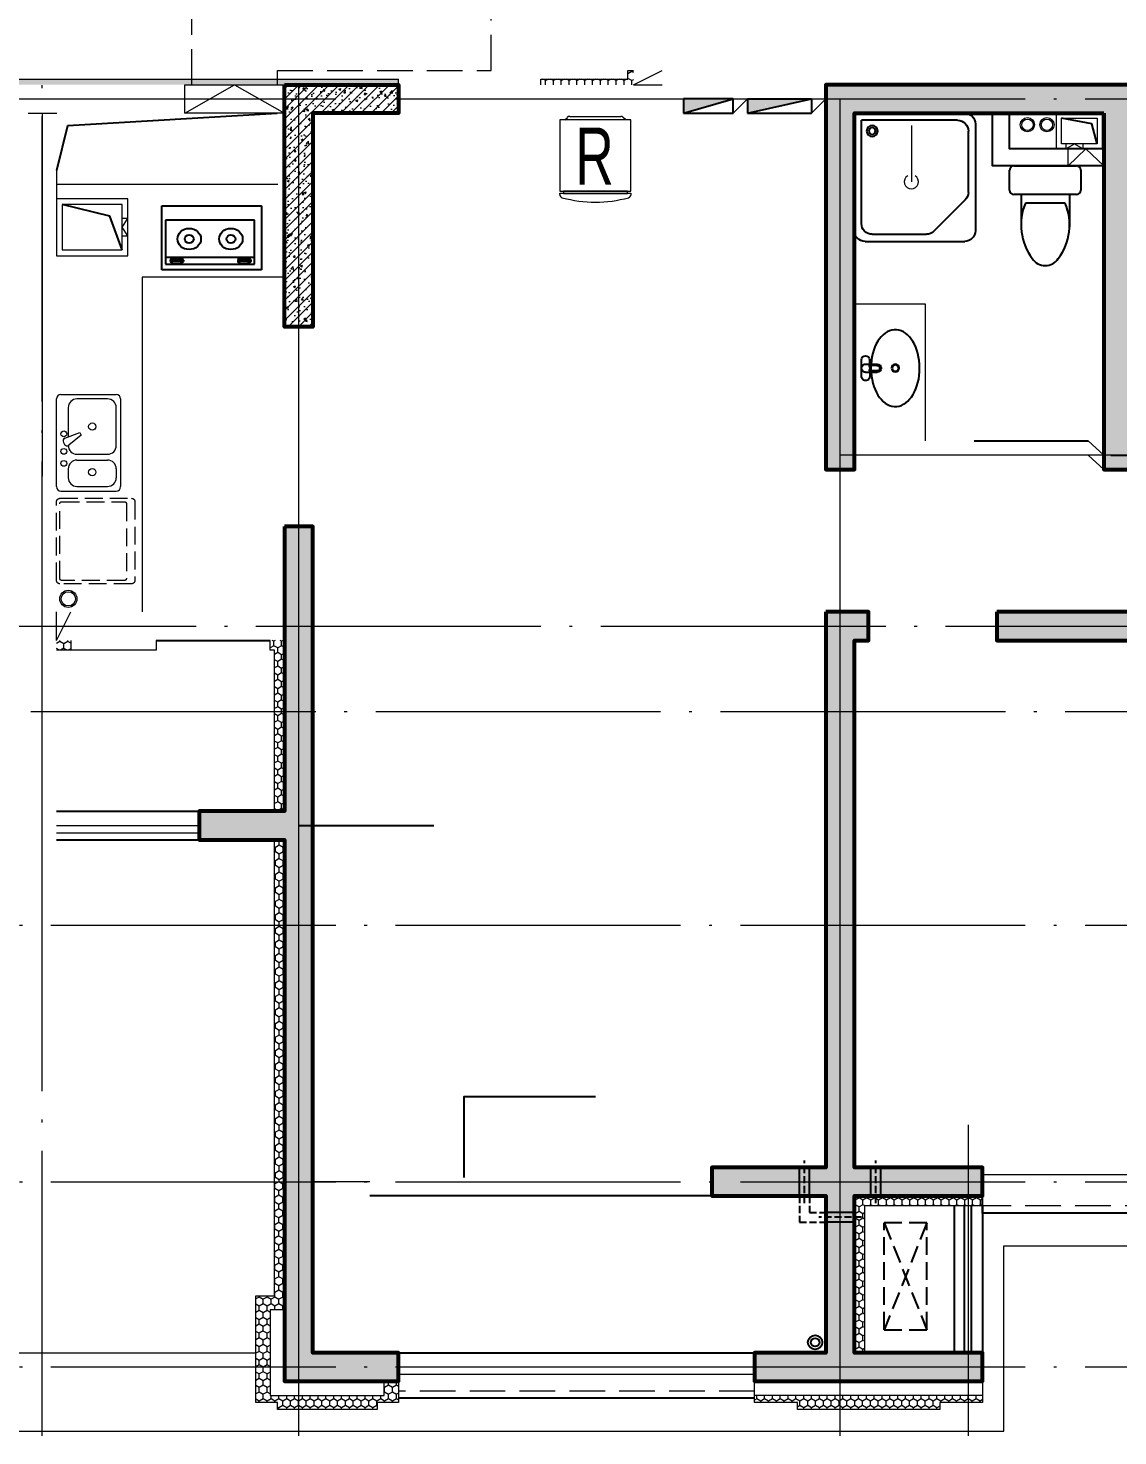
# Model space of a CAD drawing. Extents: x -12757 to 593131, y -184916 to 124232.
# Drawn here: x 565287 to 572936, y -177715 to -167834 of the extents above; entities that cross this region are included whole.
import ezdxf
from ezdxf.enums import TextEntityAlignment as Align

# ---------------------------------------------------------------- set-up
doc = ezdxf.new("R2010")
doc.units = 0
doc.header["$LTSCALE"] = 1000
doc.header["$MEASUREMENT"] = 0
doc.linetypes.add('DASH', pattern=[0.35, 0.25, -0.1])
doc.linetypes.add('DOTE', pattern=[2.42, 2, -0.2, 0.02, -0.2])
doc.layers.get('0').update_dxf_attribs({"linetype": 'CONTINUOUS', "lineweight": 25})
for name, color, linetype, lineweight in [('AXIS', 3, 'CONTINUOUS', 25), ('DOTE', 1, 'CONTINUOUS', 9), ('LVTRY', 6, 'CONTINUOUS', 20), ('PUB_DIM', 3, 'CONTINUOUS', 25), ('PUB_TEXT', 7, 'CONTINUOUS', 25), ('WINDOW', 4, 'CONTINUOUS', 25), ('保温', 71, 'CONTINUOUS', 15), ('剪力墙', 150, 'CONTINUOUS', 53), ('填充', 8, 'CONTINUOUS', 15), ('墙填充', 254, 'CONTINUOUS', 15), ('家具1', 8, 'CONTINUOUS', 15), ('栏杆', 40, 'CONTINUOUS', 20), ('洁具', 6, 'CONTINUOUS', 25), ('洞口层', 20, 'CONTINUOUS', 25), ('看线', 30, 'CONTINUOUS', 25), ('空心砖', 8, 'CONTINUOUS', 15), ('立面线', 7, 'CONTINUOUS', 40), ('装饰墙', 11, 'CONTINUOUS', 15), ('装饰线', 201, 'CONTINUOUS', 15)]:
    doc.layers.add(name, color=color, linetype=linetype, lineweight=lineweight)
doc.styles.add('dim_font', font='SIMPLEX.shx', dxfattribs={"width": 0.6})
doc.styles.add('N3', font='new-roms.shx', dxfattribs={"width": 0.7, "bigfont": 'hztxt.shx'})
pattern_1 = [(45, (-277578.09, -29559.48), (-35.355339, 35.355339), []), (50, (-277578.09, -29559.48), (143.452037, -12.550427), [15, -165]), (355, (-277578.09, -29559.48), (-27.75027, 150.43843), [12, -132]), (100.4514, (-277566.14, -29560.53), (115.701876, 137.88791), [12.74804, -140.22842]), (46.1842, (-277578.1, -29519.48), (213.44821, -33.1038), [22.5, -247.5]), (96.6356, (-277560.3, -29522.24), (186.93254, 194.82357), [19.12206, -210.3426]), (351.1842, (-277578.1, -29519.48), (186.93239, 194.82372), [18, -198]), (21, (-277558.09, -29529.48), (119.38141, -80.52378), [15, -165]), (326, (-277558.09, -29529.48), (48.663066, 145.03001), [12, -132]), (71.4514, (-277548.14, -29536.19), (168.044526, 64.5061), [12.74804, -140.22842]), (37.5, (-277578.09, -29559.48), (2.431971, 66.578771), [0, -130.4, 0, -134, 0, -132.5]), (7.5, (-277578.09, -29559.48), (52.613907, 78.882342), [0, -76.4, 0, -127.4, 0, -50.5]), (327.5, (-277622.69, -29559.48), (106.764487, -4.510974), [0, -50, 0, -156, 0, -207]), (317.5, (-277642.69, -29559.48), (116.637234, 20.020996), [0, -65, 0, -103.6, 0, -147])]
pattern_2 = [(45, (-474540.73, 39215.805), (-35.355339, 35.355339), []), (50, (-474540.73, 39215.8), (143.452037, -12.550427), [15, -165]), (355, (-474540.73, 39215.8), (-27.750267, 150.438427), [12, -132]), (100.4514, (-474528.78, 39214.76), (115.701876, 137.88791), [12.74804, -140.228422]), (46.1842, (-474540.73, 39255.8), (213.44821, -33.1038), [22.5, -247.5]), (96.6356, (-474522.94, 39253.05), (186.93254, 194.82357), [19.12206, -210.3426]), (351.1842, (-474540.73, 39255.8), (186.93239, 194.82372), [18, -198]), (21, (-474520.73, 39245.8), (119.38141, -80.523778), [15, -165]), (326, (-474520.73, 39245.8), (48.663066, 145.03001), [12, -132]), (71.4514, (-474510.78, 39239.1), (168.044526, 64.5061), [12.74804, -140.228422]), (37.5, (-474540.73, 39215.805), (2.431971, 66.578771), [0, -130.4, 0, -134, 0, -132.5]), (7.5, (-474540.73, 39215.805), (52.613907, 78.882342), [0, -76.4, 0, -127.4, 0, -50.5]), (327.5, (-474585.33, 39215.805), (106.764487, -4.5109743), [0, -50, 0, -156, 0, -207]), (317.5, (-474605.33, 39215.81), (116.637234, 20.020996), [0, -65, 0, -103.6, 0, -147])]
pattern_3 = [(90, (-342530.67, 80862.602), (-27.4963, 47.625), [31.75, -63.5]), (210, (-342530.67, 80862.602), (-27.4963099, -47.6249943), [31.75, -63.5]), (150, (-342530.67, 80862.602), (-54.9926099, 5.7e-06), [-63.5, 31.75])]
pattern_4 = [(90, (-344507.382, -77937.53), (-27.4963, 47.625), [31.75, -63.5]), (210, (-344507.382, -77937.53), (-27.4963099, -47.6249943), [31.75, -63.5]), (150, (-344507.382, -77937.53), (-54.9926099, 5.7e-06), [-63.5, 31.75])]

# ---------------------------------------------------------------- blocks, each defined once
blk = doc.blocks.new('jlq11-4')
at = {"layer": '墙填充'}
h = blk.add_hatch(dxfattribs=at)
h.set_pattern_fill('钢筋混凝土', color=256, scale=20, style=0)
h.set_pattern_definition(pattern_2)
h.paths.add_polyline_path([(20000, 4000), (20200, 4000), (20200, 5500), (20800, 5500), (20800, 5700), (20000, 5700)])
h = blk.add_hatch(dxfattribs=at)
h.set_pattern_fill('钢筋混凝土', color=256, scale=20, style=0)
h.set_pattern_definition(pattern_2)
h.paths.add_polyline_path([(28600, 1400), (28500, 1400), (28500, 1200), (28600, 1200), (28600, -300), (29600, -300), (29600, 0), (28800, 0), (28800, 1200), (29600, 1200), (29600, 1400), (28800, 1400), (28800, 5700), (23800, 5700), (23800, 5500), (23800, 3000), (24000, 3000), (24000, 3200), (24000, 5500), (25750, 5500), (25750, 3000), (25950, 3000), (25950, 5500), (28600, 5500)])
h = blk.add_hatch(dxfattribs=at)
h.set_pattern_fill('钢筋混凝土', color=256, scale=20, style=0)
h.set_pattern_definition(pattern_1)
h.paths.add_polyline_path([(20200, 2600), (20000, 2600), (20000, 600), (19400, 600), (19400, 400), (20000, 400), (20000, -3400), (20800, -3400), (20800, -3200), (20200, -3200)])
h = blk.add_hatch(dxfattribs=at)
h.set_pattern_fill('钢筋混凝土', color=256, scale=20, style=0)
h.set_pattern_definition(pattern_1)
h.paths.add_polyline_path([(23800, -1900), (23000, -1900), (23000, -2100), (23800, -2100), (23800, -3200), (23300, -3200), (23300, -3400), (24900, -3400), (24900, -3200), (24000, -3200), (24000, -2100), (24900, -2100), (24900, -1900), (24000, -1900), (24000, 1800), (24100, 1800), (24100, 2000), (23800, 2000)])
h = blk.add_hatch(dxfattribs=at)
h.set_pattern_fill('钢筋混凝土', color=256, scale=20, style=0)
h.set_pattern_definition(pattern_1)
h.paths.add_polyline_path([(27400, 1200), (27500, 1200), (27500, 1400), (27400, 1400), (27400, 2000), (25000, 2000), (25000, 1800), (27200, 1800), (27200, -1900), (26500, -1900), (26500, -2100), (27400, -2100)])
at = {"layer": '剪力墙'}
for points in [[(20000, 5700), (20800, 5700), (20800, 5500), (20200, 5500), (20200, 4000), (20000, 4000), (20000, 5700)], [(20000, 2600), (20000, 600), (19400, 600), (19400, 400), (20000, 400), (20000, -3400), (20800, -3400), (20800, -3200), (20200, -3200), (20200, 2600)], [(23800, 2000), (23800, -1900), (23000, -1900), (23000, -2100), (23800, -2100), (23800, -3200), (23300, -3200), (23300, -3400), (24900, -3400), (24900, -3200), (24000, -3200), (24000, -2100), (24900, -2100), (24900, -1900), (24000, -1900), (24000, 1800), (24100, 1800), (24100, 2000)], [(25000, 2000), (25000, 1800), (27200, 1800), (27200, -1900), (26500, -1900), (26500, -2100), (27400, -2100), (27400, 1200), (27500, 1200), (27500, 1400), (27400, 1400), (27400, 2000)]]:
    blk.add_lwpolyline(points, close=True, dxfattribs=at)
for points in [[(25950, 5500), (28600, 5500), (28600, 1400), (28500, 1400), (28500, 1200), (28600, 1200), (28600, -300), (29600, -300), (29600, 0), (28800, 0), (28800, 1200), (29600, 1200), (29600, 1400), (28800, 1400), (28800, 5700), (23800, 5700), (23800, 5500), (23800, 3000), (24000, 3000), (24000, 3200), (24000, 3200), (24000, 5500), (25750, 5500)], [(25750, 5500), (25750, 3000), (25950, 3000), (25950, 5500)]]:
    blk.add_lwpolyline(points, dxfattribs=at)
blk = doc.blocks.new('1')
at = {"layer": '洞口层', "linetype": 'DASH', "ltscale": 0.2}
blk.add_line((380920.1, -27066.5), (381220.1, -27066.5), dxfattribs=at)
at = {"layer": '洞口层'}
for p, q in [((380970.1, -27031.5), (381170.1, -27031.5)), ((380970.1, -27031.5), (380970.1, -27101.5)), ((381170.1, -27031.5), (381170.1, -27101.5)), ((380970.1, -27101.5), (381170.1, -27101.5))]:
    blk.add_line(p, q, dxfattribs=at)
blk = doc.blocks.new('2')
at = {"layer": '洞口层', "ltscale": 500}
for p, q in [((390745.1, -31616.5), (390745.1, -31716.5)), ((390745.1, -31616.5), (391195.1, -31616.5)), ((390745.1, -31716.5), (391195.1, -31616.5)), ((391195.1, -31616.5), (391195.1, -31716.5)), ((390745.1, -31716.5), (391195.1, -31716.5))]:
    blk.add_line(p, q, dxfattribs=at)
blk = doc.blocks.new('3')
at = {"layer": '洞口层', "ltscale": 500}
for p, q in [((390620.1, -31616.5), (390270.1, -31616.5)), ((390270.1, -31616.5), (390270.1, -31716.5)), ((390270.1, -31716.5), (390620.1, -31616.5)), ((390620.1, -31716.5), (390620.1, -31616.5)), ((390270.1, -31716.5), (390620.1, -31716.5))]:
    blk.add_line(p, q, dxfattribs=at)
blk = doc.blocks.new('j1')
at = {"layer": '洁具'}
for p, q in [((-28.8, 28.8), (-110.5, 28.8)), ((-28.8, 28.8), (-110.5, 28.8)), ((-110.5, 18), (-51.3, 18)), ((-110.5, 18), (-51.3, 18)), ((-57.6, 58.4), (-57.6, 28.8)), ((-57.6, 58.4), (-57.6, 28.8)), ((-57.6, 18), (-57.6, -18)), ((-57.6, 18), (-57.6, -18)), ((0, -58.4), (0, 58.4)), ((0, -58.4), (0, 58.4)), ((-110.5, -18), (-51.3, -18)), ((-110.5, -18), (-51.3, -18)), ((-28.8, -28.8), (-110.5, -28.8)), ((-28.8, -28.8), (-110.5, -28.8)), ((-57.6, -28.8), (-57.6, -58.4)), ((-57.6, -28.8), (-57.6, -58.4))]:
    blk.add_line(p, q, dxfattribs=at)
for radius in [27, 27, 22.5, 22.5]:
    blk.add_circle((-237.4, 0), radius, dxfattribs=at)
for centre, radius, start, end in [((-110.5, 0), 28.8, 90, 270), ((-110.5, 0), 28.8, 90, 270), ((-110.5, 0), 18, 90, 270), ((-110.5, 0), 18, 90, 270), ((-28.8, 58.4), 28.8, 0, 180), ((-28.8, 58.4), 28.8, 0, 180), ((-28.8, 0), 28.8, 141.31781, 218.68219), ((-28.8, 0), 28.8, 141.31781, 218.68219), ((-28.8, 0), 28.8, 270, 90), ((-28.8, 0), 28.8, 270, 90), ((-28.8, -58.4), 28.8, 180, 0), ((-28.8, -58.4), 28.8, 180, 0)]:
    blk.add_arc(centre, radius, start, end, dxfattribs=at)
at = {"layer": '洁具', "extrusion": (0, 0, -1)}
for start_param, end_param in [(1.677666, 7.747112), (1.677666, 7.747112), (1.50408, 1.637512), (1.50408, 1.637512)]:
    blk.add_ellipse((-237.4, 0), major_axis=(0, 270), ratio=0.633333, start_param=start_param, end_param=end_param, dxfattribs=at)
blk = doc.blocks.new('j3')
at = {"layer": '洁具'}
for p, q in [((0, -220), (0, 220)), ((30, 250), (170, 250)), ((200, 220), (200, -220)), ((200.4, 169.7), (430.4, 169.7)), ((260.4, 139.7), (260.4, -139.7)), ((200.4, -169.7), (430.4, -169.7)), ((170, -250), (30, -250))]:
    blk.add_line(p, q, dxfattribs=at)
for centre, radius, start, end in [((30, 220), 30, 90, 180), ((170, 220), 30, 0, 90), ((412.8, -227.4), 397.5, 53.36186, 112.54952), ((589.6, 0), 109.8, 303.45086, 56.54914), ((412.8, 227.4), 397.5, 247.45048, 306.63814), ((30, -220), 30, 180, 270), ((170, -220), 30, 270, 0)]:
    blk.add_arc(centre, radius, start, end, dxfattribs=at)
at = {"style": 'dim_font', "width": 0.8, "flags": 9}
for tag in ['YSIZE', 'XSIZE']:
    blk.add_attdef(tag, (0, 0), '', height=0.5, rotation=270, dxfattribs=at)
blk = doc.blocks.new('jjg1')
at = {"layer": 'LVTRY'}
for points in [[(-250, 320), (0, 320), (0, 0), (-250, 0)], [(-215, 285), (-35, 285), (-35, 35), (-215, 35)]]:
    blk.add_lwpolyline(points, close=True, dxfattribs=at)
blk.add_lwpolyline([(-215, 255), (-250, 255), (-215, 195), (-250, 135), (-215, 135)], dxfattribs=at)
at = {"layer": 'PUB_DIM'}
blk.add_lwpolyline([(-215, 35), (-75, 73.2), (-35, 285)], dxfattribs=at)
blk = doc.blocks.new('_LV10')
blk.add_line((0, -37), (0, -432))
blk.add_arc((0, -432), 50, 121.03319, 58.96681)
blk = doc.blocks.new('yg4')
at = {"layer": '洁具'}
for p, q in [((-775, 0), (0, 0)), ((0, 0), (0, -825)), ((-850, -75), (-850, -825)), ((-725, -50), (-50, -50)), ((-50, -775), (-50, -50)), ((-800, -555.8), (-800, -125)), ((-778, -608.9), (-558.9, -828)), ((-125, -850), (-505.8, -850)), ((-75, -900), (-775, -900))]:
    blk.add_line(p, q, dxfattribs=at)
for radius in [38.8, 23.8]:
    blk.add_circle((-125, -125), radius, dxfattribs=at)
for centre, start, end in [((-775, -75), 90, 180), ((-725, -125), 90, 180), ((-725, -555.8), 180, 225), ((-125, -775), 270, 0), ((-775, -825), 180, 270), ((-505.8, -775), 225, 270), ((-75, -825), 270, 0)]:
    blk.add_arc(centre, 75, start, end, dxfattribs=at)
at = {"layer": 'LVTRY', "xscale": -1}
blk.add_blockref('_LV10', (-400, -50), dxfattribs=at)
blk = doc.blocks.new('ktj1')
at = {"layer": '洁具', "linetype": 'DASH', "ltscale": 0.5}
blk.add_lwpolyline([(750, 0), (750, 300), (0, 300), (750, 0), (0, 0), (750, 300), (0, 300), (0, 0)], dxfattribs=at)
blk = doc.blocks.new('jjz')
at = {"layer": '洁具'}
for p, q in [((450, 700), (0, 700)), ((0, 700), (0, 0)), ((450, 0), (450, 700)), ((101.8, 50.7), (101.8, 673.5)), ((101.8, 673.5), (410, 673.5)), ((359.9, 673.5), (359.9, 50.7)), ((379.9, 640.9), (390.4, 640.8)), ((388.4, 630.4), (403.3, 630.4)), ((388.4, 565.7), (388.4, 630.4)), ((403.3, 630.4), (403.3, 565.7)), ((410, 673.5), (410, 50.7)), ((380.9, 549.1), (390.4, 549.1)), ((403.3, 565.7), (388.4, 565.7)), ((379.9, 167.9), (390.4, 167.8)), ((388.4, 92.7), (388.4, 157.4)), ((388.4, 157.4), (403.3, 157.4)), ((403.3, 157.4), (403.3, 92.7)), ((0, 0), (450, 0)), ((410, 50.7), (101.8, 50.7)), ((380.9, 76.1), (390.4, 76.1)), ((403.3, 92.7), (388.4, 92.7))]:
    blk.add_line(p, q, dxfattribs=at)
at = {"layer": '洁具', "extrusion": (0, 0, -1)}
for centre, major_axis, start_param, end_param in [((530, 594.9), (0, 177.5), -1.570796, -1.464362), ((530, 594.9), (0, 177.5), 4.605954, 4.712389), ((455.7, 603.8), (0, 94.4), -1.464362, -1.318368), ((409.4, 617), (0, 41.3), -1.318368, -1.013853), ((380.9, 636.7), (0, 4.03), -1.013853, 0), ((539.5, 594.9), (0, 177.5), -1.570796, -1.464362), ((539.5, 594.9), (0, 177.5), 4.605954, 4.712389), ((465.1, 603.8), (0, 94.4), -1.464362, -1.318368), ((380.9, 636.7), (0, 4.03), 0, 0.313206), ((418.9, 617), (0, 41.3), -1.318368, -1.013853), ((390.4, 636.7), (0, 4.03), -1.013853, 0), ((390.4, 636.7), (0, 4.03), 0, 1.013851), ((361.9, 617), (0, 41.3), 1.013851, 1.240657), ((232.7, 508.4), (0, 82.5), 3.141593, 9.424778), ((232.7, 508.4), (0, 31.6), 3.141593, 9.424778), ((455.7, 586.1), (0, 94.4), 4.45996, 4.605954), ((409.4, 572.9), (0, 41.3), 4.155445, 4.45996), ((380.9, 553.1), (0, 4.03), 3.141593, 4.155445), ((465.1, 586.1), (0, 94.4), 4.45996, 4.605954), ((418.9, 572.9), (0, 41.3), 4.155445, 4.45996), ((390.4, 553.1), (0, 4.03), 3.141593, 4.155445), ((390.4, 553.1), (0, 4.03), 2.127739, 3.141593), ((361.9, 572.9), (0, 41.3), 1.823225, 2.12774), ((315.6, 586.1), (0, 94.4), 1.788282, 1.823225), ((232.7, 215.8), (0, 82.5), 3.141593, 9.424778), ((232.7, 215.8), (0, 31.6), 3.141593, 9.424778), ((530, 121.9), (0, 177.5), -1.570796, -1.464362), ((530, 121.9), (0, 177.5), 4.605954, 4.712389), ((455.7, 130.8), (0, 94.4), -1.464362, -1.318368), ((455.7, 113.1), (0, 94.4), 4.45996, 4.605954), ((409.4, 144), (0, 41.3), -1.318368, -1.013853), ((380.9, 163.7), (0, 4.03), -1.013853, 0), ((539.5, 121.9), (0, 177.5), -1.570796, -1.464362), ((539.5, 121.9), (0, 177.5), 4.605954, 4.712389), ((465.1, 130.8), (0, 94.4), -1.464362, -1.318368), ((465.1, 113.1), (0, 94.4), 4.45996, 4.605954), ((380.9, 163.7), (0, 4.03), 0, 0.313206), ((418.9, 144), (0, 41.3), -1.318368, -1.013853), ((390.4, 163.7), (0, 4.03), -1.013853, 0), ((390.4, 163.7), (0, 4.03), 0, 1.013851), ((361.9, 144), (0, 41.3), 1.013851, 1.240657), ((409.4, 99.9), (0, 41.3), 4.155445, 4.45996), ((380.9, 80.1), (0, 4.03), 3.141593, 4.155445), ((418.9, 99.9), (0, 41.3), 4.155445, 4.45996), ((390.4, 80.1), (0, 4.03), 3.141593, 4.155445), ((390.4, 80.1), (0, 4.03), 2.127739, 3.141593), ((361.9, 99.9), (0, 41.3), 1.823225, 2.12774), ((315.6, 113.1), (0, 94.4), 1.788282, 1.823225)]:
    blk.add_ellipse(centre, major_axis=major_axis, ratio=0.9, start_param=start_param, end_param=end_param, dxfattribs=at)
blk = doc.blocks.new('M_E25ESP')
at = {"color": 0, "linetype": 'ByBlock'}
for p, q in [((0, -308.9), (0, 306.8)), ((30.7, 337.5), (419.3, 337.5)), ((358, 306.8), (143.2, 306.8)), ((450, 306.8), (450, -308.9)), ((81.8, 245.5), (81.8, 40)), ((419.3, -20.5), (419.3, 245.5)), ((48.4, 2), (56.6, -12.3)), ((58.9, 31.4), (162.5, 70.2)), ((172.8, 52.5), (87.3, -17.8)), ((162.5, 70.2), (172.8, 52.5)), ((143.2, -81.8), (358, -81.8)), ((81.8, -184.1), (81.8, -246.3)), ((143.2, -122.7), (358, -122.7)), ((419.3, -184.1), (419.3, -246.3)), ((30.7, -339.6), (419.3, -339.6)), ((143.2, -307.6), (358, -307.6)), ((143.2, -339.6), (358, -339.6))]:
    blk.add_line(p, q, dxfattribs=at)
for centre, radius in [((250.6, 112.5), 25.6), ((51.1, 61.4), 20.5), ((51.1, -61.4), 20.5), ((51.1, -145.4), 20.5), ((250.6, -207.5), 25.6)]:
    blk.add_circle(centre, radius, dxfattribs=at)
for centre, radius, start, end in [((30.7, 306.8), 30.7, 90, 180), ((143.2, 245.5), 61.4, 90, 180), ((358, 245.5), 61.4, 0, 90), ((419.3, 306.8), 30.7, 0, 90), ((66.1, 12.3), 20.5, 110.53768, 210), ((74.3, -2), 20.5, 210, 309.46232), ((143.2, -20.5), 61.4, 180, 270), ((358, -20.5), 61.4, 270, 0), ((143.2, -184.1), 61.4, 90, 180), ((358, -184.1), 61.4, 0, 90), ((143.2, -246.3), 61.4, 180, 270), ((358, -246.3), 61.4, 270, 0), ((30.7, -308.9), 30.7, 180, 270), ((419.3, -308.9), 30.7, 270, 0)]:
    blk.add_arc(centre, radius, start, end, dxfattribs=at)
blk = doc.blocks.new('xyj01')
at = {"layer": 'LVTRY', "linetype": 'DASH', "ltscale": 0.5}
for p, q in [((-300, 526), (-300, 24)), ((276, 550), (-276, 550)), ((300, 24), (300, 526)), ((-276, 478), (-276, 35.6)), ((264, 490), (-264, 490)), ((276, 35.6), (276, 478)), ((-276, 0), (276, 0)), ((-264, 23.6), (264, 23.6))]:
    blk.add_line(p, q, dxfattribs=at)
for centre, radius, start, end in [((-276, 526), 24, 90, 180), ((276, 526), 24, 0, 90), ((-264, 478), 12, 90, 180), ((264, 478), 12, 0, 90), ((-276, 24), 24, 180, 270), ((-264, 35.6), 12, 180, 270), ((264, 35.6), 12, 270, 0), ((276, 24), 24, 270, 0)]:
    blk.add_arc(centre, radius, start, end, dxfattribs=at)
blk = doc.blocks.new('jjg2')
at = {"layer": 'LVTRY'}
for points in [[(0, 400), (500, 400), (500, 0), (0, 0)], [(40, 360), (460, 360), (460, 40), (40, 40)]]:
    blk.add_lwpolyline(points, close=True, dxfattribs=at)
blk.add_lwpolyline([(40, 140), (0, 140), (40, 200), (0, 260), (40, 260)], dxfattribs=at)
at = {"layer": 'PUB_DIM'}
blk.add_lwpolyline([(40, 40), (124.9, 278.4), (460, 360)], dxfattribs=at)
blk = doc.blocks.new('bx1')
at = {"layer": '家具1', "color": 2}
for p, q in [((-1085, -2), (-1067, -2)), ((-1067, -2), (-1067, -1001))]:
    blk.add_line(p, q, dxfattribs=at)
at = {"layer": '家具1', "color": 8}
for p, q in [((-39, -71), (-2, -108)), ((12, -141), (12, -859)), ((-39, -929), (-2, -892)), ((-1067, -1001), (-1085, -1001))]:
    blk.add_line(p, q, dxfattribs=at)
at = {"layer": '家具1', "color": 2}
blk.add_lwpolyline([(-39, -1000), (-39, 0), (-1038, 0), (-1038, -1000)], close=True, dxfattribs=at)
at = {"layer": '家具1', "color": 8}
blk.add_lwpolyline([(-1072, -950), (-1038, -950), (-1038, -54), (-1072, -54)], close=True, dxfattribs=at)
at = {"layer": '家具1', "color": 2}
for centre, radius, start, end in [((583, -501), 1775, 164.8257, 195.1743), ((-1085, -49), 47.4, 90, 164.8257), ((-1085, -954), 47.4, 195.1743, 270)]:
    blk.add_arc(centre, radius, start, end, dxfattribs=at)
at = {"layer": '家具1', "color": 8}
for centre, start, end in [((-36, -141), 0, 45), ((-36, -859), 315, 0)]:
    blk.add_arc(centre, 47.4, start, end, dxfattribs=at)
blk = doc.blocks.new('pm10-2')
at = {"layer": '保温', "ltscale": 500}
h = blk.add_hatch(dxfattribs=at)
h.set_pattern_fill('HONEY', color=256, scale=20, angle=90, style=0)
h.set_pattern_definition(pattern_4)
h.paths.add_polyline_path([(20900, -8360), (17350, -8360), (17350, -8400), (18388.9, -8400), (18389.8, -8399.5), (18389.8, -8400), (18401.3, -8400), (18578, -8400), (18579.8, -8399.1), (18579.8, -8400), (18767.2, -8400), (18769.8, -8398.6), (18769.8, -8400), (18956.3, -8400), (18959.8, -8398.2), (18959.8, -8400), (20201.3, -8400), (20900, -8400)])
h = blk.add_hatch(dxfattribs=at)
h.set_pattern_fill('HONEY', color=256, scale=20, angle=90, style=0)
h.set_pattern_definition(pattern_4)
h.paths.add_polyline_path([(22550, -8300), (22510, -8300), (22510, -8360), (21900, -8360), (21900, -8400), (22550, -8400)])
h = blk.add_hatch(dxfattribs=at)
h.set_pattern_fill('HONEY', color=256, scale=20, angle=90, style=0)
h.set_pattern_definition(pattern_4)
h.paths.add_polyline_path([(18600, -12300), (18500, -12300), (18500, -12370), (18600, -12370)])
h = blk.add_hatch(dxfattribs=at)
h.set_pattern_fill('HONEY', color=256, scale=20, angle=90, style=0)
h.set_pattern_definition([(90, (-286281.19, 80862.602), (-27.4963, 47.625), [31.75, -63.5]), (210, (-286281.19, 80862.602), (-27.4963099, -47.6249943), [31.75, -63.5]), (150, (-286281.19, 80862.602), (-54.9926099, 5.7e-06), [-63.5, 31.75])])
h.paths.add_polyline_path([(20100, -12300), (20000, -12300), (20000, -12370), (20030, -12370), (20030, -12800), (20100, -12800)])
h.paths.add_polyline_path([(20100, -12800), (20030, -12800), (20030, -13500), (20100, -13500)])
h = blk.add_hatch(dxfattribs=at)
h.set_pattern_fill('HONEY', color=256, scale=20, angle=90, style=0)
h.set_pattern_definition(pattern_4)
h.paths.add_polyline_path([(20100, -13700), (20030, -13700), (20030, -14300), (20100, -14300)])
h.paths.add_polyline_path([(20100, -14300), (20030, -14300), (20030, -16100), (20100, -16100)])
h = blk.add_hatch(dxfattribs=at)
h.set_pattern_fill('HONEY', color=256, scale=20, angle=90, style=0)
h.set_pattern_definition(pattern_3)
h.paths.add_polyline_path([(20750, -17650), (20900, -17650), (20900, -17500), (20800, -17500), (20800, -17600), (20200, -17600), (20200, -17700), (20750, -17700)])
h.paths.add_polyline_path([(20200, -17600), (20000, -17600), (20000, -17400), (19900, -17400), (19900, -17650), (20050, -17650), (20050, -17700), (20200, -17700)])
h.paths.add_polyline_path([(20000, -17000), (20100, -17000), (20100, -16100), (20030, -16100), (20030, -16900), (19900, -16900), (19900, -17400), (20000, -17400)])
h = blk.add_hatch(dxfattribs=at)
h.set_pattern_fill('HONEY', color=256, scale=20, angle=90, style=0)
h.set_pattern_definition(pattern_4)
h.paths.add_polyline_path([(24900, -16200), (24100, -16200), (24100, -17300), (24170, -17300), (24170, -16270), (24900, -16270)])
h.paths.add_polyline_path([(25000, -16200), (24900, -16200), (24900, -16270), (25000, -16270)])
h = blk.add_hatch(dxfattribs=at)
h.set_pattern_fill('HONEY', color=256, scale=20, angle=90, style=0)
h.set_pattern_definition(pattern_3)
h.paths.add_polyline_path([(24700, -17650), (24900, -17650), (24900, -17600), (24000, -17600), (24000, -17700), (24700, -17700)])
h.paths.add_polyline_path([(25000, -17600), (24900, -17600), (24900, -17650), (25000, -17650)])
h.paths.add_polyline_path([(24000, -17600), (23400, -17600), (23400, -17650), (23700, -17650), (23700, -17700), (24000, -17700)])
at = {"layer": 'DOTE', "linetype": 'DOTE'}
for p, q in [((18400, -17883.7), (18400, -8400)), ((-900, -8500), (37364.6, -8500)), ((7800, -12200), (28800, -12200)), ((3800, -12800), (33000, -12800)), ((-900, -14300), (37364.6, -14300)), ((-900, -16100), (37314.6, -16100)), ((-900, -17400), (37314.6, -17400))]:
    blk.add_line(p, q, dxfattribs=at)
at = {"layer": 'DOTE'}
for p, q in [((20200, -17883.7), (20200, -8400)), ((24000, -17883.7), (24000, -8500)), ((25900, -11000), (24000, -11000)), ((24900, -17883.7), (24900, -15700))]:
    blk.add_line(p, q, dxfattribs=at)
at = {"layer": 'LVTRY'}
for p, q in [((20100, -9750), (19100, -9750)), ((24600, -9940), (24100, -9940)), ((24600, -10900), (24600, -9940))]:
    blk.add_line(p, q, dxfattribs=at)
blk.add_lwpolyline([(19100, -9750), (19100, -12100)], dxfattribs=at)
for centre, radius in [((25314.8, -8681.1), 50), ((25314.8, -8681.1), 40), ((25451.9, -8681.1), 50), ((25451.9, -8681.1), 40), ((18582.6, -12008.5), 60), ((18582.6, -12008.5), 50)]:
    blk.add_circle(centre, radius, dxfattribs=at)
at = {"layer": 'WINDOW'}
for p, q in [((24940, -10900), (25740, -10900)), ((19200, -12300), (20000, -12300)), ((23100, -16200), (20700, -16200)), ((20900, -17300), (23400, -17300))]:
    blk.add_line(p, q, dxfattribs=at)
for points in [[(26600, -16320), (25000, -16320), (25000, -16200)], [(23400, -17620), (20900, -17620)]]:
    blk.add_lwpolyline(points, dxfattribs=at)
at = {"layer": '保温'}
for p, q in [((20900, -8400), (20900, -8360)), ((20900, -8400), (20900, -8360)), ((18600, -12300), (18600, -12370)), ((18600, -12300), (18600, -12370))]:
    blk.add_line(p, q, dxfattribs=at)
for points in [[(17350, -8360), (20900, -8360)], [(21900, -8400), (21900, -8360), (22510, -8360), (22510, -8300), (22550, -8300)], [(19200, -12300), (19200, -12370), (18500, -12370)], [(20030, -13500), (20030, -12370), (20000, -12370), (20000, -12300)], [(20030, -16900), (20030, -13700)], [(25000, -16270), (24170, -16270), (24170, -17300)], [(20900, -17500), (20900, -17650), (20750, -17650), (20750, -17700), (20050, -17700), (20050, -17650), (19900, -17650), (19900, -16900), (20030, -16900)], [(25000, -17600), (25000, -17650), (24700, -17650), (24700, -17700), (23700, -17700), (23700, -17650), (23400, -17650), (23400, -17500)]]:
    blk.add_lwpolyline(points, dxfattribs=at)
at = {"layer": '保温', "linetype": 'DASH'}
for points in [[(26600, -16270), (25000, -16270)], [(23400, -17570), (20900, -17570)]]:
    blk.add_lwpolyline(points, dxfattribs=at)
at = {"layer": '栏杆'}
for p, q in [((18500, -13600), (19500, -13600)), ((18500, -13650), (19500, -13650)), ((20900, -17400), (23400, -17400)), ((20900, -17450), (23400, -17450))]:
    blk.add_line(p, q, dxfattribs=at)
at = {"layer": '栏杆', "ltscale": 500}
blk.add_lwpolyline([(25000, -16050), (26600, -16050)], dxfattribs=at)
at = {"layer": '看线'}
for p, q in [((18500, -13500), (19500, -13500)), ((18500, -13700), (19500, -13700))]:
    blk.add_line(p, q, dxfattribs=at)
for points in [[(25840, -8970), (25070, -8970), (25070, -8600)], [(25840, -8850), (25190, -8850), (25190, -8600)], [(24800, -16270), (24800, -17300)], [(24870, -16270), (24870, -17300)], [(24920, -16270), (24920, -17300)], [(25000, -16270), (25000, -17300)]]:
    blk.add_lwpolyline(points, dxfattribs=at)
at = {"layer": '空心砖', "ltscale": 500}
for p, q in [((22550, -8400), (22750, -8300.8)), ((22550, -8400), (22750, -8400)), ((18200, -8500), (19150, -8500)), ((21900, -8500), (23900, -8500)), ((23250, -8600), (23350, -8500)), ((23800, -8600), (23900, -8500)), ((18301.3, -8600), (18501.3, -8600)), ((18400, -13700), (18401.3, -8600)), ((18500, -9000), (18500, -9200)), ((20052.4, -9100), (18502.4, -9100)), ((25850, -11000), (25740, -10900)), ((24940, -11000), (24100, -11000)), ((25850, -11000), (25740, -11000)), ((25850, -11100), (25740, -11000)), ((18500, -12300), (18500, -12100)), ((18500, -12300), (18600, -12100)), ((20700, -16100), (20300, -16100))]:
    blk.add_line(p, q, dxfattribs=at)
at = {"layer": '装饰墙'}
blk.add_lwpolyline([(20100, -17000), (20000, -17000), (20000, -17600), (20800, -17600), (20800, -17500), (20100, -17500)], dxfattribs=at)
blk.add_lwpolyline([(23400, -17600), (23400, -17500), (25000, -17500), (25000, -17600), (23400, -17600)], close=True, dxfattribs=at)
at = {"layer": 'LVTRY', "xscale": -1}
blk.add_blockref('yg4', (24100, -8600), dxfattribs=at)
at = {"layer": 'LVTRY'}
for name, p, rotation in [('jjg1', (25840, -8600), 90), ('jjg1', (25840, -8600), 90), ('j3', (25440, -8970), 270)]:
    blk.add_blockref(name, p, dxfattribs=dict(at, rotation=rotation))
at = {"layer": 'LVTRY', "xscale": -1, "rotation": 90}
blk.add_blockref('jjz', (19939.4, -9250), dxfattribs=at)
at = {"layer": 'LVTRY', "extrusion": (0, 0, -1), "zscale": -1, "rotation": 359.8292264483287}
blk.add_blockref('j1', (-24149.9, -10390), dxfattribs=at)
at = {"layer": 'LVTRY'}
blk.add_blockref('M_E25ESP', (18500, -10912.4), dxfattribs=at)
at = {"layer": '保温', "xscale": -1}
blk.add_blockref('jjg2', (19000, -9600), dxfattribs=at)
blk.add_blockref('jjg2', (19000, -9600), dxfattribs=at)
at = {"layer": '家具1', "xscale": 0.5, "yscale": 0.5, "zscale": 0.5, "rotation": 90}
blk.add_blockref('bx1', (22031.5, -8628.2), dxfattribs=at)
at = {"layer": '立面线', "xscale": -1, "rotation": 270}
blk.add_blockref('xyj01', (18500, -11603.2), dxfattribs=at)
at = {"layer": '装饰墙', "rotation": 270}
blk.add_blockref('ktj1', (24309, -16389.2), dxfattribs=at)
at = {"layer": '填充', "style": 'dim_font', "text_generation_flag": 4, "width": 0.8, "flags": 9}
for tag in ['YSIZE', 'XSIZE']:
    blk.add_attdef(tag, (-750, -5700), '', height=0.5, rotation=270, dxfattribs=at)
for tag in ['YSIZE', 'XSIZE']:
    blk.add_attdef(tag, (-1900, -7200), '', height=0.5, dxfattribs=at)

msp = doc.modelspace()

# ---------------------------------------------------------------- hatches: boundary and pattern name
at = {"layer": '洞口层', "ltscale": 500}
h = msp.add_hatch(color=256, dxfattribs=at)
h.paths.add_polyline_path([(570184.3, -168346.2), (570181.4, -168331.2), (569886.6, -168331.2), (569886.6, -168431.2)])
h.paths.add_polyline_path([(570786.6, -168331.2), (570476, -168331.2), (570464.2, -168370.7, -1), (570462.3, -168377, -1), (570464.2, -168370.7), (570476, -168331.2), (570336.6, -168331.2), (570336.6, -168431.2)])
h.paths.add_polyline_path([(570236.6, -168331.2), (570181.4, -168331.2), (570184.3, -168346.2)])

# ---------------------------------------------------------------- linework, layer by layer
at = {"layer": 'AXIS'}
for p, q in [((572886.6, -170831.2), (573866.3, -170831.2)), ((567186.6, -173431.2), (568134.1, -173431.2))]:
    msp.add_line(p, q, dxfattribs=at)
at = {"layer": 'LVTRY', "linetype": 'DASH'}
for points in [[(566436.6, -168231.2), (566436.6, -167662.8), (567936.6, -167662.8), (567936.6, -166931.2)], [(567036.6, -168231.2), (567036.6, -168131.2), (568536.6, -168131.2), (568536.6, -166931.2)]]:
    msp.add_lwpolyline(points, dxfattribs=at)
at = {"layer": 'LVTRY'}
for points in [[(566386.6, -168431.2), (566386.6, -168231.2), (567086.6, -168231.2), (567086.6, -168431.2), (566386.6, -168431.2), (566736.6, -168231.2), (567086.6, -168431.2)], [(572586.6, -168801.2), (572586.6, -168681.2), (572836.6, -168681.2), (572836.6, -168801.2), (572586.6, -168801.2), (572711.6, -168681.2), (572836.6, -168801.2)]]:
    msp.add_lwpolyline(points, dxfattribs=at)
at = {"layer": 'PUB_DIM'}
msp.add_lwpolyline([(565488, -168831.2), (565565.6, -168517.3), (567035.3, -168431.2)], dxfattribs=at)
msp.add_lwpolyline([(565488, -168831.2), (565565.6, -168517.3), (567035.3, -168431.2)], dxfattribs=at)
at = {"layer": 'PUB_DIM', "ltscale": 500}
msp.add_lwpolyline([(568348.4, -175901.3), (568348.4, -175332.6), (569268.7, -175332.6)], dxfattribs=at)
at = {"layer": '洁具', "ltscale": 500}
for radius in [50, 30]:
    msp.add_circle((570811.1, -177058.7), radius, dxfattribs=at)
at = {"layer": '洞口层', "linetype": 'DASH', "ltscale": 0.2}
for p, q in [((570701.6, -176031.2), (570701.6, -176216.2)), ((570771.6, -176031.2), (570771.6, -176146.2)), ((570771.6, -176146.2), (570886.6, -176146.2)), ((570701.6, -176216.2), (570886.6, -176216.2))]:
    msp.add_line(p, q, dxfattribs=at)
at = {"layer": '装饰线'}
msp.add_line((563886.6, -177131.2), (566886.6, -177131.2), dxfattribs=at)
msp.add_lwpolyline([(556216.6, -175131.2), (555936.6, -175131.2), (555936.6, -176381.2), (558636.6, -176381.2), (558636.6, -177681.2), (572136.6, -177681.2), (572136.6, -176381.2), (574836.6, -176381.2), (574836.6, -175131.2), (574556.6, -175131.2)], dxfattribs=at)

# ---------------------------------------------------------------- block references
at = {"layer": '保温'}
for name, p in [('pm10-2', (546986.6, -159831.2)), ('jlq11-4', (547086.6, -173931.2))]:
    msp.add_blockref(name, p, dxfattribs=at)
at = {"layer": '洞口层'}
for name, p in [('3', (179616.6, -136714.7)), ('2', (179591.6, -136714.7))]:
    msp.add_blockref(name, p, dxfattribs=at)
at = {"layer": '洞口层', "rotation": 90}
msp.add_blockref('1', (543670.1, -557001.3), dxfattribs=at)
at = {"layer": '洞口层', "xscale": -1, "rotation": 270}
msp.add_blockref('1', (598303.2, -557001.3), dxfattribs=at)
at = {"layer": '洞口层', "xscale": -1}
msp.add_blockref('1', (952056.7, -149114.7), dxfattribs=at)

# ---------------------------------------------------------------- texts
at = {"layer": 'PUB_TEXT', "style": 'N3', "width": 0.7}
msp.add_text('R', height=400, dxfattribs=at).set_placement((569262.5, -168731.9), align=Align.MIDDLE)

doc.saveas('drawing.dxf')
